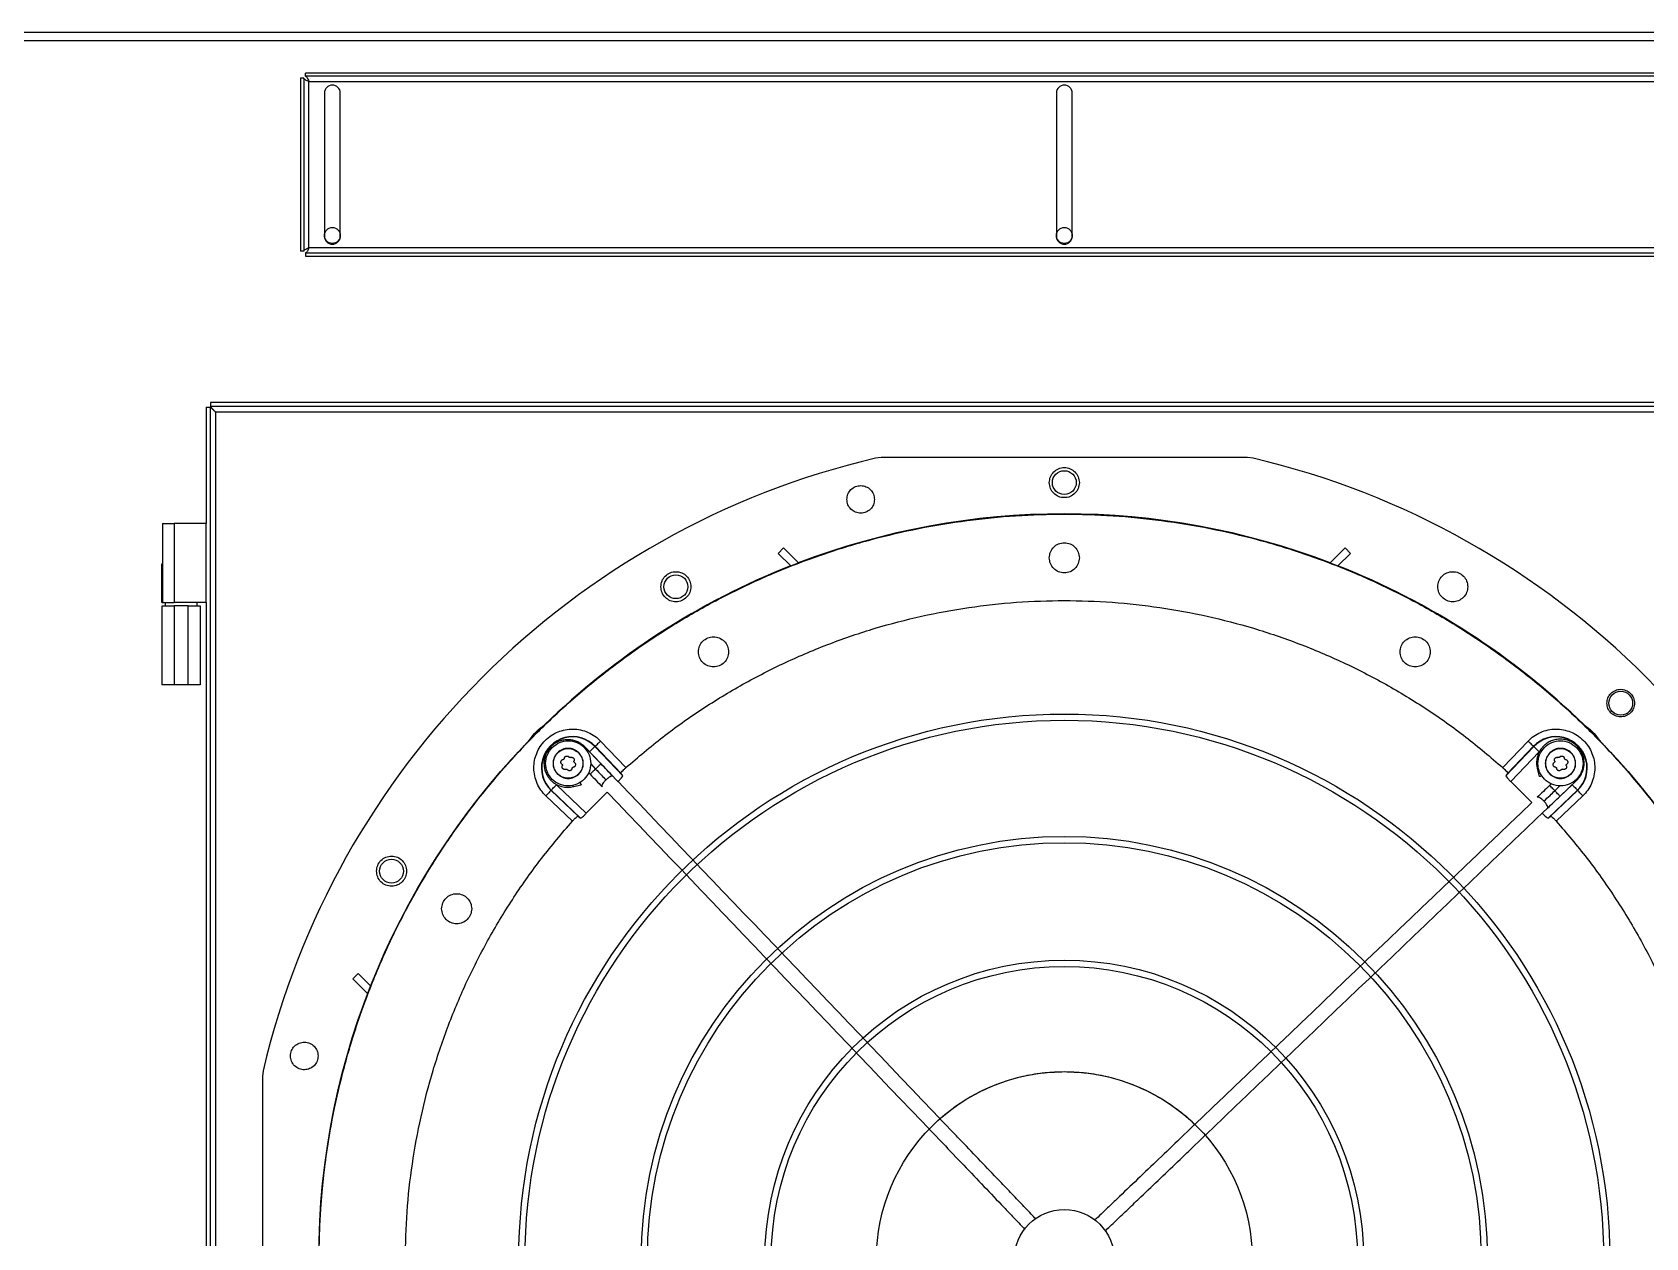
# Model space of a CAD drawing. Header units: inches. Extents: x 908 to 1218, y 494 to 690.
# Drawn here: x 1003.88 to 1029.23, y 562.95 to 581.88 of the extents above; entities that cross this region are included whole.
import ezdxf

# ---------------------------------------------------------------- set-up
doc = ezdxf.new("R2010")
doc.units = ezdxf.units.IN
doc.header["$MEASUREMENT"] = 0

msp = doc.modelspace()

# ---------------------------------------------------------------- linework, layer by layer
at = {"linetype": 'Continuous', "lineweight": 25}
for p, q in [((960.5984, 581.8793), (1079.5984, 581.8793)), ((1079.5984, 581.7463), (960.5984, 581.7463)), ((1008.0984, 581.1601), (1008.0984, 578.4408)), ((1008.1484, 581.1601), (1008.0984, 581.1601)), ((1008.1484, 581.1601), (1008.1484, 578.4408)), ((1008.1763, 581.188), (1008.1763, 581.238)), ((1032.0206, 581.238), (1008.1763, 581.238)), ((1032.0206, 581.188), (1008.1763, 581.188)), ((1008.2314, 581.105), (1031.9654, 581.105)), ((1008.2314, 578.496), (1008.2314, 581.105)), ((1008.4734, 580.9255), (1008.4734, 578.6755)), ((1008.7234, 578.6755), (1008.7234, 580.9255)), ((1019.9734, 580.9255), (1019.9734, 578.6755)), ((1020.2234, 578.6755), (1020.2234, 580.9255)), ((1031.9654, 578.496), (1008.2314, 578.496)), ((1008.1484, 578.4408), (1008.0984, 578.4408)), ((1008.1763, 578.413), (1008.1763, 578.363)), ((1008.1763, 578.413), (1032.0206, 578.413)), ((1008.1763, 578.363), (1032.0206, 578.363)), ((1006.6152, 575.9931), (1006.6152, 574.1622)), ((1006.6152, 575.9931), (1006.6782, 575.9931)), ((1006.6782, 575.9931), (1006.6782, 548.5912)), ((1006.6853, 576.0632), (1006.6853, 576.0002)), ((1033.6911, 576.0632), (1006.6853, 576.0632)), ((1033.6911, 576.0002), (1006.6853, 576.0002)), ((1006.7612, 575.9172), (1006.7612, 548.6672)), ((1006.7612, 575.9172), (1033.6152, 575.9172)), ((1017.2209, 575.1995), (1017.1305, 575.189)), ((1022.976, 575.1995), (1017.2209, 575.1995)), ((1023.0664, 575.189), (1022.976, 575.1995)), ((1005.9277, 574.1622), (1005.9277, 573.5276)), ((1005.9277, 574.1622), (1006.1152, 574.1622)), ((1006.1152, 574.1622), (1006.1152, 572.9222)), ((1006.6152, 574.1622), (1006.1152, 574.1622)), ((1006.6152, 572.9222), (1006.6152, 574.1622)), ((1015.6852, 573.7792), (1015.6033, 573.694)), ((1015.6033, 573.694), (1015.8007, 573.4966)), ((1015.921, 573.5433), (1015.6852, 573.7792)), ((1024.2759, 573.5433), (1024.5117, 573.7792)), ((1024.5936, 573.694), (1024.3962, 573.4966)), ((1024.5117, 573.7792), (1024.5936, 573.694)), ((1005.9177, 572.9222), (1005.9177, 573.5276)), ((1005.9177, 573.5276), (1005.9277, 573.5276)), ((1005.9277, 573.5276), (1005.9277, 572.9222)), ((1005.9177, 572.9222), (1005.9277, 572.9222)), ((1005.9277, 572.9222), (1006.1152, 572.9222)), ((1005.9742, 572.9222), (1005.9742, 572.8722)), ((1006.6152, 572.9222), (1006.1152, 572.9222)), ((1006.4742, 572.8722), (1006.4742, 572.9222)), ((1006.6152, 572.9222), (1006.6152, 553.1622)), ((1005.9272, 571.6322), (1005.9272, 572.8722)), ((1005.9272, 572.8722), (1006.1147, 572.8722)), ((1006.1147, 572.8722), (1006.1147, 571.6322)), ((1006.3337, 572.8722), (1006.1147, 572.8722)), ((1006.3337, 571.6322), (1006.3337, 572.8722)), ((1006.3337, 572.8722), (1006.5212, 572.8722)), ((1006.5212, 572.8722), (1006.5212, 571.6322)), ((1006.1147, 571.6322), (1005.9272, 571.6322)), ((1006.3337, 571.6322), (1006.1147, 571.6322)), ((1006.5212, 571.6322), (1006.3337, 571.6322)), ((1012.8194, 570.3891), (1012.5663, 570.6539)), ((1012.7234, 570.6611), (1012.7274, 570.665)), ((1013.1616, 570.2027), (1012.7234, 570.6611)), ((1012.7274, 570.665), (1013.1347, 570.2389)), ((1012.8128, 570.7466), (1013.2112, 570.3298)), ((1026.9857, 570.3298), (1027.3841, 570.7466)), ((1027.0353, 570.2027), (1027.4735, 570.6611)), ((1027.0622, 570.2389), (1027.4695, 570.665)), ((1027.4695, 570.665), (1027.4735, 570.6611)), ((1013.0861, 570.1108), (1012.638, 570.5795)), ((1012.6578, 570.3872), (1012.734, 570.3075)), ((1027.5588, 570.5795), (1027.1108, 570.1108)), ((1012.6247, 570.2509), (1012.6486, 570.2259)), ((1013.1616, 570.2027), (1013.1347, 570.2389)), ((1027.0622, 570.2389), (1027.0353, 570.2027)), ((1027.1108, 570.1108), (1027.4408, 569.7809)), ((1027.5278, 570.3142), (1027.5576, 570.192)), ((1027.8865, 569.8801), (1028.1513, 570.1332)), ((1012.3697, 569.4883), (1011.9529, 569.8867)), ((1012.0345, 569.972), (1012.0384, 569.9761)), ((1012.4606, 569.5648), (1012.0345, 569.972)), ((1012.4967, 569.5379), (1012.0384, 569.9761)), ((1012.12, 570.0614), (1012.5886, 569.6134)), ((1012.3853, 570.0304), (1012.5074, 570.0602)), ((1012.5886, 569.6134), (1012.9186, 569.9434)), ((1027.6082, 569.6134), (1028.0769, 570.0614)), ((1027.7001, 569.5379), (1028.1585, 569.9761)), ((1027.7484, 570.0748), (1027.7233, 570.0509)), ((1028.1624, 569.972), (1027.7363, 569.5648)), ((1027.8049, 569.9655), (1027.8846, 570.0417)), ((1028.244, 569.8867), (1027.8272, 569.4883)), ((1028.1585, 569.9761), (1028.1624, 569.972)), ((1012.4606, 569.5648), (1012.4967, 569.5379)), ((1027.7001, 569.5379), (1027.7363, 569.5648)), ((1008.9203, 567.0143), (1009.0055, 567.0962)), ((1009.0055, 567.0962), (1009.2028, 566.8988)), ((1009.1562, 566.7785), (1008.9203, 567.0143)), ((1007.5105, 565.569), (1007.5, 565.4786)), ((1007.5, 565.4786), (1007.4999, 562.601))]:
    msp.add_line(p, q, dxfattribs=at)
at = {"linetype": 'Continuous', "lineweight": 25, "flags": 128}
for points in [[(1012.638, 570.5795), (1012.6545, 570.5953), (1012.6704, 570.6104), (1012.685, 570.6244), (1012.6979, 570.6367), (1012.7085, 570.6469), (1012.7165, 570.6545), (1012.7215, 570.6593), (1012.7234, 570.6611)], [(1012.8128, 570.7466), (1012.7963, 570.7308), (1012.7805, 570.7157), (1012.7658, 570.7017), (1012.753, 570.6894), (1012.7423, 570.6792), (1012.7344, 570.6716), (1012.7293, 570.6668), (1012.7274, 570.665)], [(1027.4695, 570.665), (1027.4676, 570.6668), (1027.4625, 570.6716), (1027.4546, 570.6792), (1027.4439, 570.6894), (1027.4311, 570.7017), (1027.4164, 570.7157), (1027.4006, 570.7308), (1027.3841, 570.7466)], [(1027.4735, 570.6611), (1027.4754, 570.6593), (1027.4804, 570.6545), (1027.4884, 570.6469), (1027.499, 570.6367), (1027.5119, 570.6244), (1027.5265, 570.6104), (1027.5424, 570.5953), (1027.5588, 570.5795)], [(1012.0345, 569.972), (1012.0327, 569.9702), (1012.0279, 569.9651), (1012.0203, 569.9571), (1012.0101, 569.9465), (1011.9978, 569.9336), (1011.9838, 569.919), (1011.9687, 569.9032), (1011.9529, 569.8867)], [(1012.0384, 569.9761), (1012.0402, 569.978), (1012.045, 569.983), (1012.0526, 569.991), (1012.0628, 570.0016), (1012.0751, 570.0145), (1012.0891, 570.0291), (1012.1042, 570.045), (1012.12, 570.0614)], [(1028.0769, 570.0614), (1028.0927, 570.045), (1028.1078, 570.0291), (1028.1218, 570.0145), (1028.1341, 570.0016), (1028.1443, 569.991), (1028.1519, 569.983), (1028.1567, 569.978), (1028.1585, 569.9761)], [(1028.244, 569.8867), (1028.2282, 569.9032), (1028.2131, 569.919), (1028.1991, 569.9336), (1028.1868, 569.9465), (1028.1766, 569.9571), (1028.169, 569.9651), (1028.1642, 569.9702), (1028.1624, 569.972)]]:
    msp.add_lwpolyline(points, dxfattribs=at)
at = {"linetype": 'Continuous', "lineweight": 25}
for centre, radius in [((1008.5984, 578.6882), 0.125), ((1020.0984, 578.6882), 0.125), ((1020.0984, 574.8058), 0.1875), ((1020.0984, 562.601), 11.7126), ((1013.9961, 573.1706), 0.1875), ((1028.8398, 571.3424), 0.1875), ((1020.0984, 562.601), 8.5704), ((1020.0984, 562.601), 8.472), ((1020.0984, 562.601), 6.6478), ((1020.0984, 562.601), 6.5493), ((1009.5288, 568.7034), 0.1875), ((1020.0984, 562.601), 4.7037), ((1020.0984, 562.601), 4.6053), ((1020.0984, 562.601), 0.7874)]:
    msp.add_circle(centre, radius, dxfattribs=at)
msp.add_circle((1020.0984, 562.601), 2.9528)
for centre, radius, start, end in [((1008.5984, 580.9255), 0.125, 0, 180), ((1020.0984, 580.9255), 0.125, 0, 180), ((1008.5984, 578.6755), 0.125, 180, 0), ((1020.0984, 578.6755), 0.125, 180, 0), ((1020.0984, 562.601), 12.9331, 103.26667, 166.73333), ((1020.0984, 562.601), 12.9331, 13.26667, 76.73333), ((1020.0984, 562.601), 11.7147, 69.09994, 110.90006), ((1020.0984, 562.601), 11.7147, 111.53134, 134.20264), ((1020.0984, 562.601), 11.7147, 45.79736, 68.46866), ((1020.0984, 562.601), 11.7147, 135.79736, 158.46866), ((1012.3732, 570.3263), 0.4901, 43.70945, 226.29055), ((1012.3732, 570.3263), 0.4845, 43.70945, 226.29055), ((1027.8237, 570.3263), 0.4901, 313.70945, 136.29055), ((1027.8237, 570.3263), 0.4845, 313.70945, 136.29055), ((1020.0984, 562.601), 11.7147, 21.53134, 44.20264), ((1020.0984, 562.601), 11.7147, 159.09994, 200.90006)]:
    msp.add_arc(centre, radius, start, end, dxfattribs=at)
for points, knots in [([(1008.2314, 581.105), (1008.2213, 581.1093), (1008.201, 581.1178), (1008.1746, 581.1307), (1008.1559, 581.1436), (1008.149, 581.1534), (1008.1485, 581.1589), (1008.1484, 581.1601)], [0, 0, 0, 0, 0.23320412, 0.4664972, 0.69976316, 0.93304216, 1, 1, 1, 1]), ([(1008.1763, 581.188), (1008.1806, 581.1869), (1008.1892, 581.1847), (1008.202, 581.1679), (1008.2149, 581.1436), (1008.2247, 581.1208), (1008.2302, 581.1079), (1008.2314, 581.105)], [0, 0, 0, 0, 0.2332227, 0.4664888, 0.6997676, 0.9330417, 1, 1, 1, 1]), ([(1008.1484, 578.4408), (1008.1495, 578.4451), (1008.1517, 578.4537), (1008.1685, 578.4665), (1008.1929, 578.4794), (1008.2156, 578.4892), (1008.2285, 578.4947), (1008.2314, 578.496)], [0, 0, 0, 0, 0.2332183, 0.4664938, 0.6997772, 0.933042, 1, 1, 1, 1]), ([(1008.2314, 578.496), (1008.2272, 578.4858), (1008.2186, 578.4656), (1008.2057, 578.4392), (1008.1928, 578.4204), (1008.183, 578.4135), (1008.1775, 578.4131), (1008.1763, 578.413)], [0, 0, 0, 0, 0.2332232, 0.4664909, 0.6997687, 0.9330419, 1, 1, 1, 1]), ([(1006.6782, 575.9931), (1006.6789, 575.9925), (1006.6803, 575.9912), (1006.6908, 575.9838), (1006.7079, 575.9693), (1006.7315, 575.9459), (1006.7511, 575.927), (1006.7612, 575.9172)], [0, 0, 0, 0, 0.1567995, 0.3135461, 0.473121, 0.7271244, 1, 1, 1, 1]), ([(1006.7612, 575.9172), (1006.7496, 575.9293), (1006.7306, 575.9493), (1006.7091, 575.9703), (1006.6986, 575.9833), (1006.6926, 575.9919), (1006.6879, 575.9987), (1006.6862, 575.9997), (1006.6853, 576.0002)], [0, 0, 0, 0, 0.3258909, 0.5325934, 0.6334628, 0.7438532, 0.8655836, 1, 1, 1, 1]), ([(1019.8622, 574.8058), (1019.8657, 574.8366), (1019.8728, 574.8983), (1019.9273, 574.977), (1020.0055, 575.0296), (1020.0984, 575.0481), (1020.1914, 575.0296), (1020.2696, 574.977), (1020.3241, 574.8983), (1020.3311, 574.8366), (1020.3347, 574.8058)], [0, 0, 0, 0, 0.1245349, 0.2497054, 0.3748574, 0.4999969, 0.6251426, 0.7502946, 0.8754651, 1, 1, 1, 1]), ([(1016.6823, 574.542), (1016.6856, 574.5704), (1016.6921, 574.6272), (1016.7424, 574.6994), (1016.8142, 574.7475), (1016.8995, 574.7642), (1016.9848, 574.747), (1017.0563, 574.6984), (1017.1058, 574.6263), (1017.1122, 574.57), (1017.1154, 574.542)], [0, 0, 0, 0, 0.1252412, 0.2504823, 0.3757092, 0.5009322, 0.6261603, 0.7514072, 0.8764868, 1, 1, 1, 1]), ([(1020.3347, 574.8058), (1020.331, 574.7745), (1020.3238, 574.7124), (1020.2688, 574.6338), (1020.1908, 574.5817), (1020.0984, 574.5634), (1020.0061, 574.5817), (1019.9281, 574.6338), (1019.8731, 574.7124), (1019.8658, 574.7745), (1019.8622, 574.8058)], [0, 0, 0, 0, 0.1262511, 0.2513295, 0.3756274, 0.5000031, 0.6243726, 0.7486705, 0.8737489, 1, 1, 1, 1]), ([(1017.1154, 574.542), (1017.1121, 574.5135), (1017.1056, 574.4569), (1017.0556, 574.385), (1016.9843, 574.3369), (1016.8997, 574.3199), (1016.8148, 574.3363), (1016.743, 574.3841), (1016.6923, 574.4562), (1016.6857, 574.5134), (1016.6823, 574.542)], [0, 0, 0, 0, 0.1255135, 0.2499867, 0.3743935, 0.4988922, 0.6232597, 0.7479394, 0.8738314, 1, 1, 1, 1]), ([(1008.3889, 562.601), (1008.3937, 562.8565), (1008.4034, 563.3674), (1008.4814, 564.1305), (1008.6055, 564.8871), (1008.7799, 565.6338), (1009.0024, 566.3676), (1009.2725, 567.0853), (1009.589, 567.7837), (1009.9505, 568.46), (1010.3554, 569.1111), (1010.802, 569.7344), (1011.2885, 570.3272), (1011.8126, 570.8868), (1012.3723, 571.411), (1012.965, 571.8975), (1013.5883, 572.3441), (1014.2395, 572.749), (1014.9158, 573.1105), (1015.6142, 573.4269), (1016.3319, 573.6971), (1017.0656, 573.9196), (1017.8124, 574.0938), (1018.569, 574.2187), (1019.3321, 574.2938), (1020.0984, 574.3189), (1020.8648, 574.2938), (1021.6279, 574.2187), (1022.3845, 574.0938), (1023.1313, 573.9196), (1023.865, 573.6971), (1024.5827, 573.4269), (1025.2811, 573.1105), (1025.9574, 572.749), (1026.6086, 572.3441), (1027.2318, 571.8975), (1027.8246, 571.411), (1028.3842, 570.8868), (1028.9084, 570.3272), (1029.3949, 569.7344), (1029.8415, 569.1111), (1030.2464, 568.46), (1030.6079, 567.7837), (1030.9244, 567.0853), (1031.1945, 566.3676), (1031.417, 565.6338), (1031.5913, 564.8871), (1031.7155, 564.1305), (1031.7935, 563.3674), (1031.8031, 562.8565), (1031.808, 562.601)], [0, 0, 0, 0, 0.0208333, 0.0416667, 0.0625, 0.0833333, 0.1041667, 0.125, 0.1458333, 0.1666667, 0.1875, 0.2083334, 0.2291667, 0.25, 0.2708334, 0.2916666, 0.3125, 0.3333333, 0.3541667, 0.375, 0.3958333, 0.4166666, 0.4375001, 0.4583333, 0.4791667, 0.5, 0.5208333, 0.5416667, 0.5625, 0.5833334, 0.6041667, 0.625, 0.6458334, 0.6666667, 0.6875, 0.7083334, 0.7291667, 0.75, 0.7708333, 0.7916667, 0.8125, 0.8333333, 0.8541667, 0.875, 0.8958333, 0.9166667, 0.9375, 0.9583333, 0.9791667, 1, 1, 1, 1]), ([(1019.8622, 573.6247), (1019.8658, 573.6556), (1019.8729, 573.7174), (1019.9275, 573.796), (1020.0056, 573.8486), (1020.0984, 573.867), (1020.1913, 573.8486), (1020.2694, 573.796), (1020.324, 573.7174), (1020.3311, 573.6556), (1020.3347, 573.6247)], [0, 0, 0, 0, 0.1249991, 0.2500007, 0.3749975, 0.4999969, 0.6250025, 0.7499993, 0.8750009, 1, 1, 1, 1]), ([(1013.7599, 573.1706), (1013.7634, 573.2017), (1013.7706, 573.2637), (1013.8256, 573.3426), (1013.9042, 573.395), (1013.9976, 573.413), (1014.0907, 573.3939), (1014.1684, 573.3406), (1014.222, 573.2621), (1014.2289, 573.201), (1014.2323, 573.1706)], [0, 0, 0, 0, 0.12549, 0.2509626, 0.3764296, 0.5019059, 0.6273907, 0.7528825, 0.8772355, 1, 1, 1, 1]), ([(1020.3347, 573.6247), (1020.3311, 573.5937), (1020.324, 573.5319), (1020.2694, 573.4533), (1020.1913, 573.4007), (1020.0984, 573.3823), (1020.0056, 573.4007), (1019.9275, 573.4533), (1019.8729, 573.5319), (1019.8658, 573.5937), (1019.8622, 573.6247)], [0, 0, 0, 0, 0.1249991, 0.2500007, 0.3749975, 0.5000031, 0.6250025, 0.7499993, 0.8750009, 1, 1, 1, 1]), ([(1025.9646, 573.1706), (1025.968, 573.201), (1025.9749, 573.2621), (1026.0285, 573.3407), (1026.1063, 573.3939), (1026.1994, 573.413), (1026.2927, 573.395), (1026.3713, 573.3426), (1026.4263, 573.2637), (1026.4334, 573.2017), (1026.437, 573.1706)], [0, 0, 0, 0, 0.1228082, 0.2472162, 0.3726972, 0.4981629, 0.6236178, 0.749069, 0.8745261, 1, 1, 1, 1]), ([(1014.2323, 573.1706), (1014.2288, 573.1398), (1014.2217, 573.0783), (1014.1676, 572.9999), (1014.0901, 572.9473), (1013.9978, 572.9283), (1013.905, 572.946), (1013.8263, 572.998), (1013.7707, 573.077), (1013.7635, 573.1394), (1013.7599, 573.1706)], [0, 0, 0, 0, 0.1245781, 0.2488759, 0.3733742, 0.4977534, 0.6221004, 0.7475169, 0.8737596, 1, 1, 1, 1]), ([(1026.437, 573.1706), (1026.4334, 573.1394), (1026.4262, 573.077), (1026.3706, 572.998), (1026.2919, 572.946), (1026.1991, 572.9283), (1026.1068, 572.9472), (1026.0293, 572.9999), (1025.9752, 573.0783), (1025.9681, 573.1398), (1025.9646, 573.1706)], [0, 0, 0, 0, 0.1262372, 0.2524755, 0.3778371, 0.5021795, 0.6265873, 0.7511305, 0.8754503, 1, 1, 1, 1]), ([(1013.2112, 570.3298), (1013.4022, 570.493), (1013.7843, 570.8193), (1014.4006, 571.2543), (1015.0445, 571.6464), (1015.7158, 571.9898), (1016.4102, 572.2837), (1017.1241, 572.5263), (1017.8538, 572.7163), (1018.5954, 572.8528), (1019.3449, 572.9349), (1020.0984, 572.9624), (1020.852, 572.9349), (1021.6015, 572.8528), (1022.3431, 572.7163), (1023.0728, 572.5263), (1023.7867, 572.2837), (1024.4811, 571.9898), (1025.1524, 571.6464), (1025.7963, 571.2543), (1026.4126, 570.8193), (1026.7947, 570.493), (1026.9857, 570.3298)], [0, 0, 0, 0, 0.04999991, 0.09999992, 0.14999988, 0.19999993, 0.25, 0.30000004, 0.35000001, 0.40000012, 0.45000007, 0.49999985, 0.54999995, 0.5999999, 0.65000001, 0.69999997, 0.75000002, 0.80000009, 0.85, 0.89999996, 0.94999997, 1, 1, 1, 1]), ([(1014.3504, 572.1478), (1014.354, 572.1787), (1014.3611, 572.2405), (1014.4157, 572.3192), (1014.4938, 572.3717), (1014.5866, 572.3901), (1014.6795, 572.3717), (1014.7576, 572.3192), (1014.8122, 572.2405), (1014.8193, 572.1787), (1014.8229, 572.1478)], [0, 0, 0, 0, 0.1249991, 0.2499977, 0.3749989, 0.4999982, 0.6249976, 0.7499987, 0.8750009, 1, 1, 1, 1]), ([(1025.374, 572.1478), (1025.3776, 572.1787), (1025.3847, 572.2405), (1025.4393, 572.3192), (1025.5174, 572.3717), (1025.6103, 572.3901), (1025.7031, 572.3717), (1025.7812, 572.3192), (1025.8358, 572.2405), (1025.8429, 572.1787), (1025.8465, 572.1478)], [0, 0, 0, 0, 0.1249991, 0.2499995, 0.3750006, 0.5, 0.6249994, 0.7500005, 0.8750009, 1, 1, 1, 1]), ([(1014.8229, 572.1478), (1014.8193, 572.1169), (1014.8122, 572.055), (1014.7576, 571.9764), (1014.6795, 571.9238), (1014.5866, 571.9054), (1014.4938, 571.9238), (1014.4157, 571.9764), (1014.3611, 572.055), (1014.354, 572.1169), (1014.3504, 572.1478)], [0, 0, 0, 0, 0.1249998, 0.2500013, 0.3750024, 0.5000018, 0.6250011, 0.7500022, 0.8750002, 1, 1, 1, 1]), ([(1025.8465, 572.1478), (1025.8429, 572.1169), (1025.8358, 572.055), (1025.7812, 571.9764), (1025.7031, 571.9238), (1025.6103, 571.9054), (1025.5174, 571.9238), (1025.4393, 571.9764), (1025.3847, 572.055), (1025.3776, 572.1169), (1025.374, 572.1478)], [0, 0, 0, 0, 0.1249998, 0.2499996, 0.3750006, 0.5, 0.6249994, 0.7500004, 0.8750002, 1, 1, 1, 1]), ([(1028.6233, 571.3424), (1028.6265, 571.3703), (1028.6328, 571.4263), (1028.6819, 571.4982), (1028.7529, 571.547), (1028.8382, 571.5647), (1028.9239, 571.5482), (1028.996, 571.5001), (1029.0465, 571.4278), (1029.0531, 571.3709), (1029.0564, 571.3424)], [0, 0, 0, 0, 0.1231631, 0.246863, 0.3721336, 0.4977232, 0.6232986, 0.7488632, 0.8744251, 1, 1, 1, 1]), ([(1029.0564, 571.3424), (1029.0531, 571.3139), (1029.0465, 571.2567), (1028.9956, 571.1843), (1028.9234, 571.1365), (1028.8382, 571.1203), (1028.7536, 571.1377), (1028.6826, 571.186), (1028.633, 571.2579), (1028.6265, 571.3143), (1028.6233, 571.3424)], [0, 0, 0, 0, 0.1259762, 0.2519645, 0.3777906, 0.502428, 0.6266806, 0.7512172, 0.8757515, 1, 1, 1, 1]), ([(1011.7004, 570.7685), (1011.733, 570.8128), (1011.798, 570.9014), (1011.8867, 570.9665), (1011.931, 570.9991)], [0, 0, 0, 0, 0.5000028, 1, 1, 1, 1]), ([(1011.9529, 569.8867), (1011.926, 569.9155), (1011.8712, 569.9742), (1011.8122, 570.0815), (1011.7741, 570.199), (1011.761, 570.3213), (1011.772, 570.4413), (1011.8059, 570.5563), (1011.8622, 570.6637), (1011.9401, 570.7593), (1012.0358, 570.8373), (1012.1432, 570.8936), (1012.2582, 570.9275), (1012.3782, 570.9385), (1012.5005, 570.9254), (1012.618, 570.8873), (1012.7253, 570.8283), (1012.784, 570.7735), (1012.8128, 570.7466)], [0, 0, 0, 0, 0.0609947, 0.1240598, 0.1879932, 0.2514896, 0.3132964, 0.3737125, 0.4362122, 0.4999988, 0.5637862, 0.626287, 0.6867033, 0.7485096, 0.8120063, 0.8759386, 0.9390043, 1, 1, 1, 1]), ([(1027.3841, 570.7466), (1027.4129, 570.7735), (1027.4716, 570.8283), (1027.5789, 570.8873), (1027.6964, 570.9254), (1027.8187, 570.9385), (1027.9387, 570.9275), (1028.0537, 570.8936), (1028.1611, 570.8373), (1028.2568, 570.7593), (1028.3347, 570.6637), (1028.391, 570.5563), (1028.4249, 570.4413), (1028.4359, 570.3213), (1028.4228, 570.199), (1028.3847, 570.0815), (1028.3257, 569.9742), (1028.2709, 569.9155), (1028.244, 569.8867)], [0, 0, 0, 0, 0.0609957, 0.1240612, 0.1879934, 0.2514901, 0.3132975, 0.3737126, 0.4362133, 0.4999997, 0.5637869, 0.6262871, 0.6867027, 0.7485096, 0.812006, 0.875939, 0.9390046, 1, 1, 1, 1]), ([(1028.2659, 570.9991), (1028.3102, 570.9665), (1028.3988, 570.9014), (1028.4639, 570.8128), (1028.4965, 570.7685)], [0, 0, 0, 0, 0.4999994, 1, 1, 1, 1]), ([(1012.5678, 570.6523), (1012.5472, 570.6713), (1012.5084, 570.7071), (1012.4415, 570.7413), (1012.3789, 570.7607), (1012.3103, 570.77), (1012.2372, 570.7661), (1012.1599, 570.7446), (1012.0904, 570.7087), (1012.029, 570.6585), (1011.9794, 570.5961), (1011.9439, 570.5246), (1011.9244, 570.4472), (1011.9215, 570.3681), (1011.9349, 570.2922), (1011.9576, 570.2344), (1011.9814, 570.1928), (1012.0039, 570.161), (1012.0345, 570.1263), (1012.0772, 570.0896), (1012.1342, 570.0549), (1012.2063, 570.0283), (1012.2933, 570.0152), (1012.354, 570.0253), (1012.386, 570.0306)], [0, 0, 0, 0, 0.0533831, 0.1009344, 0.1426439, 0.1785059, 0.2332135, 0.2817711, 0.3315184, 0.3821159, 0.4327466, 0.4833787, 0.5340106, 0.5846419, 0.6342275, 0.6807576, 0.7028805, 0.7260425, 0.7554166, 0.7913145, 0.8337298, 0.8826566, 0.938083, 1, 1, 1, 1]), ([(1012.5541, 570.1454), (1012.5176, 570.1163), (1012.4444, 570.0583), (1012.3031, 570.0328), (1012.1646, 570.0599), (1012.0465, 570.1388), (1011.9676, 570.2569), (1011.9405, 570.3954), (1011.9659, 570.5368), (1012.024, 570.6099), (1012.053, 570.6465)], [0, 0, 0, 0, 0.1250027, 0.2499997, 0.375001, 0.5000001, 0.6250003, 0.7500001, 0.8749998, 1, 1, 1, 1]), ([(1012.053, 570.6465), (1012.0896, 570.6755), (1012.1627, 570.7335), (1012.304, 570.759), (1012.4426, 570.7319), (1012.5606, 570.653), (1012.6396, 570.5349), (1012.6667, 570.3964), (1012.6412, 570.255), (1012.5831, 570.1819), (1012.5541, 570.1454)], [0, 0, 0, 0, 0.1249999, 0.2500017, 0.3749993, 0.5000028, 0.6250011, 0.7500014, 0.8750017, 1, 1, 1, 1]), ([(1012.4706, 570.5629), (1012.4462, 570.5823), (1012.3975, 570.621), (1012.3033, 570.638), (1012.2109, 570.6199), (1012.1322, 570.5673), (1012.0796, 570.4886), (1012.0615, 570.3962), (1012.0785, 570.302), (1012.1172, 570.2532), (1012.1365, 570.2289)], [0, 0, 0, 0, 0.1250006, 0.2499996, 0.3749985, 0.4999991, 0.6250002, 0.7499996, 0.8749982, 1, 1, 1, 1]), ([(1012.139, 570.2313), (1012.1199, 570.2553), (1012.0818, 570.3034), (1012.065, 570.3962), (1012.0828, 570.4872), (1012.1347, 570.5648), (1012.2122, 570.6166), (1012.3033, 570.6344), (1012.3961, 570.6177), (1012.4441, 570.5796), (1012.4682, 570.5605)], [0, 0, 0, 0, 0.1250013, 0.2500004, 0.3749996, 0.5000009, 0.6250024, 0.7500004, 0.8749985, 1, 1, 1, 1]), ([(1012.5678, 570.6523), (1012.5673, 570.6518), (1012.5666, 570.6512), (1012.5586, 570.6435), (1012.5571, 570.6421)], [0, 0, 0, 0, 0.81299953, 1, 1, 1, 1]), ([(1028.1498, 570.1317), (1028.1688, 570.1524), (1028.2048, 570.1915), (1028.2391, 570.2589), (1028.2584, 570.3218), (1028.2675, 570.3909), (1028.2632, 570.4644), (1028.2411, 570.5421), (1028.2045, 570.6117), (1028.1533, 570.673), (1028.09, 570.7223), (1028.0177, 570.7571), (1027.9397, 570.7758), (1027.86, 570.7776), (1027.7838, 570.763), (1027.7261, 570.7391), (1027.6847, 570.7145), (1027.653, 570.6913), (1027.6188, 570.6599), (1027.5827, 570.6162), (1027.5489, 570.5582), (1027.5238, 570.485), (1027.5125, 570.3973), (1027.5242, 570.3365), (1027.5303, 570.3044)], [0, 0, 0, 0, 0.0533824, 0.1009318, 0.1426412, 0.1785045, 0.2332103, 0.2817662, 0.3315126, 0.3821073, 0.4327365, 0.4833669, 0.5339956, 0.5846264, 0.6342116, 0.6807432, 0.7028677, 0.7260274, 0.7553999, 0.7912976, 0.8337155, 0.8826453, 0.9380769, 1, 1, 1, 1]), ([(1027.6428, 570.1454), (1027.6137, 570.1819), (1027.5557, 570.255), (1027.5302, 570.3964), (1027.5573, 570.5349), (1027.6363, 570.653), (1027.7543, 570.7319), (1027.8929, 570.759), (1028.0342, 570.7335), (1028.1073, 570.6755), (1028.1439, 570.6465)], [0, 0, 0, 0, 0.1250003, 0.2500002, 0.3750002, 0.5000005, 0.625, 0.7499994, 0.8749987, 1, 1, 1, 1]), ([(1028.1439, 570.6465), (1028.1729, 570.6099), (1028.2309, 570.5368), (1028.2564, 570.3954), (1028.2293, 570.2569), (1028.1504, 570.1388), (1028.0323, 570.0599), (1027.8938, 570.0328), (1027.7524, 570.0583), (1027.6793, 570.1163), (1027.6428, 570.1454)], [0, 0, 0, 0, 0.1249995, 0.2499998, 0.3750001, 0.4999996, 0.625001, 0.7500007, 0.8750004, 1, 1, 1, 1]), ([(1028.0604, 570.2289), (1028.0797, 570.2532), (1028.1184, 570.302), (1028.1354, 570.3962), (1028.1173, 570.4886), (1028.0647, 570.5673), (1027.986, 570.6199), (1027.8936, 570.638), (1027.7994, 570.621), (1027.7507, 570.5823), (1027.7263, 570.5629)], [0, 0, 0, 0, 0.12500061, 0.25000046, 0.37500109, 0.50000103, 0.6250023, 0.75000184, 0.87500138, 1, 1, 1, 1]), ([(1027.7287, 570.5605), (1027.7527, 570.5796), (1027.8008, 570.6177), (1027.8936, 570.6344), (1027.9846, 570.6166), (1028.0622, 570.5648), (1028.1141, 570.4872), (1028.1319, 570.3962), (1028.1151, 570.3034), (1028.077, 570.2553), (1028.0579, 570.2313)], [0, 0, 0, 0, 0.1250018, 0.25, 0.3750014, 0.5000005, 0.6250003, 0.7500003, 0.8750002, 1, 1, 1, 1]), ([(1012.1365, 570.2289), (1012.1609, 570.2095), (1012.2097, 570.1708), (1012.3039, 570.1539), (1012.3962, 570.1719), (1012.475, 570.2245), (1012.5276, 570.3032), (1012.5456, 570.3956), (1012.5287, 570.4898), (1012.49, 570.5386), (1012.4706, 570.5629)], [0, 0, 0, 0, 0.1250015, 0.2500013, 0.3750011, 0.5000027, 0.6250018, 0.7500013, 0.8750016, 1, 1, 1, 1]), ([(1012.4682, 570.5605), (1012.4872, 570.5365), (1012.5254, 570.4885), (1012.5421, 570.3956), (1012.5243, 570.3046), (1012.4725, 570.227), (1012.3949, 570.1752), (1012.3039, 570.1574), (1012.211, 570.1741), (1012.163, 570.2122), (1012.139, 570.2313)], [0, 0, 0, 0, 0.1249984, 0.2499994, 0.3750005, 0.4999989, 0.6250006, 0.7499994, 0.8749982, 1, 1, 1, 1]), ([(1012.2039, 570.3841), (1012.2007, 570.387), (1012.1949, 570.3924), (1012.1896, 570.4034), (1012.1875, 570.4149), (1012.1889, 570.4266), (1012.1936, 570.4375), (1012.2011, 570.4464), (1012.2112, 570.4533), (1012.219, 570.4551), (1012.2231, 570.456)], [0, 0, 0, 0, 0.13623757, 0.25456346, 0.37957184, 0.49997541, 0.62037304, 0.74539729, 0.86373723, 1, 1, 1, 1]), ([(1012.2039, 570.3841), (1012.2058, 570.3823), (1012.2095, 570.3788), (1012.2127, 570.3715), (1012.2136, 570.3637), (1012.2121, 570.3588), (1012.2113, 570.3563)], [0, 0, 0, 0, 0.2560094, 0.5000574, 0.745935, 1, 1, 1, 1]), ([(1012.2201, 570.3124), (1012.2176, 570.3153), (1012.2125, 570.3214), (1012.2086, 570.3325), (1012.2077, 570.3446), (1012.21, 570.3522), (1012.2113, 570.3563)], [0, 0, 0, 0, 0.2407678, 0.4908057, 0.7274845, 1, 1, 1, 1]), ([(1012.2435, 570.4763), (1012.2429, 570.4738), (1012.2417, 570.4688), (1012.237, 570.4625), (1012.2307, 570.4577), (1012.2257, 570.4566), (1012.2231, 570.456)], [0, 0, 0, 0, 0.2560281, 0.4999487, 0.7438871, 1, 1, 1, 1]), ([(1012.2435, 570.4763), (1012.2444, 570.4805), (1012.2462, 570.4883), (1012.253, 570.4983), (1012.262, 570.5059), (1012.2729, 570.5105), (1012.2846, 570.5119), (1012.2961, 570.5099), (1012.3071, 570.5046), (1012.3125, 570.4987), (1012.3154, 570.4956)], [0, 0, 0, 0, 0.1362469, 0.2546153, 0.3795906, 0.5000319, 0.6204035, 0.7454565, 0.863771, 1, 1, 1, 1]), ([(1012.3432, 570.4882), (1012.3407, 570.4874), (1012.3358, 570.4859), (1012.3279, 570.4868), (1012.3207, 570.4899), (1012.3172, 570.4937), (1012.3154, 570.4956)], [0, 0, 0, 0, 0.2559954, 0.4999227, 0.7439205, 1, 1, 1, 1]), ([(1012.3432, 570.4882), (1012.3473, 570.4894), (1012.3549, 570.4918), (1012.367, 570.4908), (1012.3781, 570.487), (1012.3841, 570.4819), (1012.3871, 570.4794)], [0, 0, 0, 0, 0.2724809, 0.5090867, 0.7591268, 1, 1, 1, 1]), ([(1012.4033, 570.4077), (1012.4063, 570.4049), (1012.4122, 570.3995), (1012.4175, 570.3885), (1012.4196, 570.377), (1012.4182, 570.3652), (1012.4136, 570.3545), (1012.4062, 570.3455), (1012.3962, 570.3386), (1012.3882, 570.3368), (1012.384, 570.3358)], [0, 0, 0, 0, 0.1334912, 0.2559833, 0.3784611, 0.4992475, 0.6215184, 0.7395061, 0.8618418, 1, 1, 1, 1]), ([(1012.3871, 570.4794), (1012.3896, 570.4765), (1012.3947, 570.4704), (1012.3986, 570.4592), (1012.3995, 570.4471), (1012.3971, 570.4394), (1012.3958, 570.4355)], [0, 0, 0, 0, 0.2407916, 0.4908722, 0.7367046, 1, 1, 1, 1]), ([(1012.4033, 570.4077), (1012.4013, 570.4095), (1012.3976, 570.413), (1012.3945, 570.4203), (1012.3936, 570.4281), (1012.3951, 570.433), (1012.3958, 570.4355)], [0, 0, 0, 0, 0.25608419, 0.50011989, 0.74400881, 1, 1, 1, 1]), ([(1012.8194, 570.3891), (1012.818, 570.3878), (1012.8153, 570.3852), (1012.7948, 570.3656), (1012.7666, 570.3387), (1012.7448, 570.3179), (1012.734, 570.3075)], [0, 0, 0, 0, 0.2570497, 0.5141005, 0.757041, 1, 1, 1, 1]), ([(1013.0069, 570.1929), (1012.9762, 570.225), (1012.9148, 570.2893), (1012.8512, 570.3558), (1012.8194, 570.3891)], [0, 0, 0, 0, 0.5000064, 1, 1, 1, 1]), ([(1027.7263, 570.5629), (1027.7069, 570.5386), (1027.6682, 570.4898), (1027.6513, 570.3956), (1027.6693, 570.3032), (1027.7219, 570.2245), (1027.8006, 570.1719), (1027.893, 570.1539), (1027.9872, 570.1708), (1028.036, 570.2095), (1028.0604, 570.2289)], [0, 0, 0, 0, 0.1250014, 0.2500011, 0.3750001, 0.5000022, 0.6250005, 0.7499998, 0.874999, 1, 1, 1, 1]), ([(1028.0579, 570.2313), (1028.0339, 570.2122), (1027.9859, 570.1741), (1027.893, 570.1574), (1027.802, 570.1752), (1027.7244, 570.227), (1027.6726, 570.3046), (1027.6548, 570.3956), (1027.6715, 570.4885), (1027.7097, 570.5365), (1027.7287, 570.5605)], [0, 0, 0, 0, 0.1249992, 0.2500012, 0.3750002, 0.500002, 0.6250005, 0.750001, 0.8750015, 1, 1, 1, 1]), ([(1027.8129, 570.3358), (1027.8087, 570.3368), (1027.8009, 570.3385), (1027.7909, 570.3454), (1027.7834, 570.3543), (1027.7787, 570.3652), (1027.7773, 570.377), (1027.7794, 570.3885), (1027.7846, 570.3994), (1027.7905, 570.4048), (1027.7936, 570.4077)], [0, 0, 0, 0, 0.1362365, 0.2545995, 0.379595, 0.5000201, 0.6204092, 0.7454425, 0.8637692, 1, 1, 1, 1]), ([(1027.8011, 570.4355), (1027.8018, 570.433), (1027.8033, 570.4282), (1027.8024, 570.4203), (1027.7993, 570.413), (1027.7955, 570.4095), (1027.7936, 570.4077)], [0, 0, 0, 0, 0.2539608, 0.4968323, 0.7441303, 1, 1, 1, 1]), ([(1027.8011, 570.4355), (1027.7998, 570.4396), (1027.7974, 570.4472), (1027.7984, 570.4593), (1027.8022, 570.4704), (1027.8073, 570.4765), (1027.8098, 570.4794)], [0, 0, 0, 0, 0.27248808, 0.5091998, 0.75921108, 1, 1, 1, 1]), ([(1027.8098, 570.4794), (1027.8128, 570.4819), (1027.8188, 570.487), (1027.8299, 570.4908), (1027.842, 570.4918), (1027.8496, 570.4894), (1027.8537, 570.4882)], [0, 0, 0, 0, 0.2407779, 0.4908172, 0.7274697, 1, 1, 1, 1]), ([(1027.8815, 570.4956), (1027.8797, 570.4937), (1027.8762, 570.4899), (1027.869, 570.4868), (1027.8611, 570.4859), (1027.8562, 570.4874), (1027.8537, 570.4882)], [0, 0, 0, 0, 0.2560671, 0.5001415, 0.7439934, 1, 1, 1, 1]), ([(1027.8815, 570.4956), (1027.8844, 570.4987), (1027.8898, 570.5046), (1027.9008, 570.5099), (1027.9123, 570.5119), (1027.924, 570.5105), (1027.9349, 570.5059), (1027.9438, 570.4983), (1027.9507, 570.4883), (1027.9525, 570.4805), (1027.9534, 570.4763)], [0, 0, 0, 0, 0.136208, 0.2545473, 0.3795528, 0.4999735, 0.6203654, 0.7453826, 0.8637258, 1, 1, 1, 1]), ([(1027.9737, 570.456), (1027.9712, 570.4566), (1027.9662, 570.4577), (1027.9599, 570.4625), (1027.9552, 570.4688), (1027.954, 570.4738), (1027.9534, 570.4763)], [0, 0, 0, 0, 0.2560537, 0.5000034, 0.743964, 1, 1, 1, 1]), ([(1027.9737, 570.456), (1027.9779, 570.4551), (1027.9857, 570.4533), (1027.9957, 570.4464), (1028.0033, 570.4375), (1028.008, 570.4266), (1028.0093, 570.4149), (1028.0073, 570.4033), (1028.002, 570.3923), (1027.9961, 570.3869), (1027.993, 570.3841)], [0, 0, 0, 0, 0.1362536, 0.2546116, 0.3796065, 0.5000111, 0.6215282, 0.7440013, 0.8664885, 1, 1, 1, 1]), ([(1027.9856, 570.3563), (1027.9868, 570.3524), (1027.9892, 570.3447), (1027.9883, 570.3325), (1027.9843, 570.3212), (1027.9793, 570.3153), (1027.9768, 570.3124)], [0, 0, 0, 0, 0.2632983, 0.5150922, 0.7636713, 1, 1, 1, 1]), ([(1027.9856, 570.3563), (1027.9848, 570.3588), (1027.9833, 570.3637), (1027.9842, 570.3715), (1027.9873, 570.3788), (1027.9911, 570.3823), (1027.993, 570.3841)], [0, 0, 0, 0, 0.2559765, 0.4998978, 0.7439275, 1, 1, 1, 1]), ([(1012.264, 570.3037), (1012.2599, 570.3024), (1012.2523, 570.3), (1012.2402, 570.301), (1012.229, 570.3048), (1012.223, 570.3099), (1012.2201, 570.3124)], [0, 0, 0, 0, 0.2724774, 0.5091791, 0.7592108, 1, 1, 1, 1]), ([(1012.264, 570.3037), (1012.2665, 570.3044), (1012.2714, 570.3059), (1012.2792, 570.305), (1012.2865, 570.3019), (1012.2899, 570.2981), (1012.2917, 570.2962)], [0, 0, 0, 0, 0.2558611, 0.4997984, 0.7438138, 1, 1, 1, 1]), ([(1012.3637, 570.3155), (1012.3627, 570.3113), (1012.361, 570.3035), (1012.3541, 570.2935), (1012.3452, 570.286), (1012.3343, 570.2813), (1012.3225, 570.2799), (1012.311, 570.2819), (1012.3, 570.2872), (1012.2946, 570.2931), (1012.2917, 570.2962)], [0, 0, 0, 0, 0.1362633, 0.2546071, 0.3796223, 0.5000185, 0.6204411, 0.7454475, 0.8637643, 1, 1, 1, 1]), ([(1012.3637, 570.3155), (1012.3643, 570.318), (1012.3654, 570.323), (1012.3701, 570.3294), (1012.3764, 570.3341), (1012.3814, 570.3352), (1012.384, 570.3358)], [0, 0, 0, 0, 0.256007, 0.5000525, 0.7440013, 1, 1, 1, 1]), ([(1012.5071, 570.0616), (1012.5072, 570.0612), (1012.5076, 570.0597), (1012.5049, 570.0706), (1012.5009, 570.0871), (1012.4972, 570.1023), (1012.4961, 570.1066)], [0, 0, 0, 0, 0.1242204, 0.4894388, 0.8549694, 1, 1, 1, 1]), ([(1012.734, 570.3075), (1012.7231, 570.2971), (1012.7014, 570.2763), (1012.6731, 570.2494), (1012.6527, 570.2298), (1012.6499, 570.2272), (1012.6486, 570.2259)], [0, 0, 0, 0, 0.242959, 0.4858995, 0.7429503, 1, 1, 1, 1]), ([(1012.6486, 570.2259), (1012.6804, 570.1926), (1012.744, 570.1261), (1012.8054, 570.0618), (1012.8361, 570.0297)], [0, 0, 0, 0, 0.4999993, 1, 1, 1, 1]), ([(1012.734, 570.3075), (1012.765, 570.2751), (1012.8203, 570.2172), (1012.8736, 570.1614), (1012.897, 570.1369)], [0, 0, 0, 0, 0.5599007, 1, 1, 1, 1]), ([(1012.897, 570.1369), (1012.8865, 570.1261), (1012.8655, 570.1046), (1012.8427, 570.0719), (1012.8303, 570.0439), (1012.8342, 570.0344), (1012.8361, 570.0297)], [0, 0, 0, 0, 0.2429525, 0.4859068, 0.7429533, 1, 1, 1, 1]), ([(1013.0069, 570.1929), (1013.0022, 570.195), (1012.9929, 570.1993), (1012.9644, 570.1882), (1012.9307, 570.1669), (1012.9083, 570.1469), (1012.897, 570.1369)], [0, 0, 0, 0, 0.2570584, 0.5141067, 0.7570491, 1, 1, 1, 1]), ([(1013.0861, 570.1108), (1013.0969, 570.1213), (1013.1189, 570.1424), (1013.145, 570.1714), (1013.1616, 570.194), (1013.1616, 570.1998), (1013.1616, 570.2027)], [0, 0, 0, 0, 0.2447901, 0.4967499, 0.747377, 1, 1, 1, 1]), ([(1019.6505, 563.2407), (1019.626, 563.2664), (1019.5708, 563.3242), (1019.4849, 563.414), (1019.3929, 563.5103), (1019.3, 563.6075), (1019.206, 563.7059), (1019.0452, 563.8741), (1018.8177, 564.1123), (1018.568, 564.3735), (1018.4158, 564.5328), (1018.3619, 564.5892), (1018.3619, 564.5892), (1018.3619, 564.5892), (1018.3619, 564.5892), (1016.6035, 566.4299), (1014.8451, 568.2706), (1013.0867, 570.1114)], [0, 0, 0, 0, 0.0569934, 0.1284733, 0.1996553, 0.2712092, 0.3445962, 0.4184681, 0.6452378, 0.8743866, 1, 1, 1, 1, 1, 1, 5.101091, 5.101091, 5.101091, 5.101091]), ([(1013.1347, 570.2389), (1013.1347, 570.2418), (1013.1347, 570.2477), (1013.1514, 570.2702), (1013.1778, 570.2989), (1013.2002, 570.3196), (1013.2112, 570.3298)], [0, 0, 0, 0, 0.2528, 0.5035963, 0.7557688, 1, 1, 1, 1]), ([(1026.9857, 570.3298), (1026.9967, 570.3196), (1027.0191, 570.2989), (1027.0454, 570.2702), (1027.0622, 570.2477), (1027.0622, 570.2418), (1027.0622, 570.2389)], [0, 0, 0, 0, 0.2442302, 0.496399, 0.7471999, 1, 1, 1, 1]), ([(1027.0353, 570.2027), (1027.0353, 570.1998), (1027.0353, 570.194), (1027.0519, 570.1714), (1027.078, 570.1424), (1027.1, 570.1213), (1027.1108, 570.1108)], [0, 0, 0, 0, 0.25262762, 0.50325339, 0.75521812, 1, 1, 1, 1]), ([(1027.528, 570.3135), (1027.5294, 570.3138), (1027.5316, 570.3144), (1027.5475, 570.3183), (1027.5541, 570.3199)], [0, 0, 0, 0, 0.5873208, 1, 1, 1, 1]), ([(1027.5591, 570.1924), (1027.5587, 570.1923), (1027.5571, 570.1919), (1027.568, 570.1946), (1027.5845, 570.1986), (1027.5997, 570.2023), (1027.604, 570.2033)], [0, 0, 0, 0, 0.1242213, 0.4894435, 0.8549811, 1, 1, 1, 1]), ([(1027.8129, 570.3358), (1027.8155, 570.3352), (1027.8204, 570.3341), (1027.8268, 570.3294), (1027.8315, 570.323), (1027.8326, 570.318), (1027.8332, 570.3155)], [0, 0, 0, 0, 0.2560498, 0.4999957, 0.743968, 1, 1, 1, 1]), ([(1027.9052, 570.2962), (1027.9023, 570.2931), (1027.8968, 570.2872), (1027.8859, 570.2819), (1027.8744, 570.2799), (1027.8626, 570.2813), (1027.8517, 570.2859), (1027.8428, 570.2935), (1027.8359, 570.3035), (1027.8342, 570.3113), (1027.8332, 570.3155)], [0, 0, 0, 0, 0.1362283, 0.2545639, 0.3795683, 0.4999637, 0.6203747, 0.7453721, 0.8637327, 1, 1, 1, 1]), ([(1027.9052, 570.2962), (1027.9069, 570.2981), (1027.9104, 570.3019), (1027.9177, 570.305), (1027.9255, 570.3059), (1027.9304, 570.3044), (1027.9329, 570.3037)], [0, 0, 0, 0, 0.2560763, 0.5001028, 0.7439757, 1, 1, 1, 1]), ([(1027.9768, 570.3124), (1027.9739, 570.3099), (1027.9679, 570.3048), (1027.9567, 570.301), (1027.9446, 570.3), (1027.937, 570.3024), (1027.9329, 570.3037)], [0, 0, 0, 0, 0.2408302, 0.4908705, 0.7275207, 1, 1, 1, 1]), ([(1028.1498, 570.1317), (1028.1492, 570.1322), (1028.1486, 570.1329), (1028.1409, 570.1409), (1028.1395, 570.1424)], [0, 0, 0, 0, 0.8130058, 1, 1, 1, 1]), ([(1012.386, 570.0306), (1012.3857, 570.0319), (1012.3851, 570.0342), (1012.3812, 570.0501), (1012.3796, 570.0567)], [0, 0, 0, 0, 0.5884561, 1, 1, 1, 1]), ([(1012.9186, 569.9434), (1014.6749, 568.1055), (1016.4313, 566.2676), (1018.1876, 564.4297), (1018.2981, 564.314), (1018.5136, 564.0885), (1018.8335, 563.7538), (1019.0695, 563.5068), (1019.2266, 563.3424), (1019.3051, 563.2602), (1019.3894, 563.1721), (1019.4474, 563.1113), (1019.48, 563.0772)], [-4.0819958, -4.0819958, -4.0819958, -4.0819958, 0, 0, 0, 0.2569054, 0.5009392, 0.742315, 0.8045877, 0.8653534, 0.9244711, 1, 1, 1, 1]), ([(1027.7233, 570.0509), (1027.69, 570.0191), (1027.6235, 569.9555), (1027.5592, 569.8941), (1027.5271, 569.8634)], [0, 0, 0, 0, 0.5, 1, 1, 1, 1]), ([(1027.6343, 569.8024), (1027.6235, 569.813), (1027.602, 569.834), (1027.5694, 569.8568), (1027.5413, 569.8692), (1027.5318, 569.8653), (1027.5271, 569.8634)], [0, 0, 0, 0, 0.2429509, 0.4859049, 0.7429536, 1, 1, 1, 1]), ([(1027.6343, 569.8024), (1027.6656, 569.8324), (1027.7216, 569.8859), (1027.7795, 569.9412), (1027.8049, 569.9655)], [0, 0, 0, 0, 0.5599009, 1, 1, 1, 1]), ([(1027.6903, 569.6926), (1027.7224, 569.7233), (1027.7867, 569.7847), (1027.8532, 569.8483), (1027.8865, 569.8801)], [0, 0, 0, 0, 0.49999688, 1, 1, 1, 1]), ([(1027.8049, 569.9655), (1027.7945, 569.9764), (1027.7738, 569.9981), (1027.7468, 570.0263), (1027.7272, 570.0468), (1027.7246, 570.0495), (1027.7233, 570.0509)], [0, 0, 0, 0, 0.2429525, 0.4858993, 0.7429504, 1, 1, 1, 1]), ([(1027.8865, 569.8801), (1027.8852, 569.8815), (1027.8826, 569.8842), (1027.8631, 569.9047), (1027.8361, 569.9329), (1027.8153, 569.9546), (1027.8049, 569.9655)], [0, 0, 0, 0, 0.2570507, 0.5140955, 0.7570486, 1, 1, 1, 1]), ([(1012.4967, 569.5379), (1012.4997, 569.5379), (1012.5055, 569.5379), (1012.528, 569.5545), (1012.5571, 569.5805), (1012.5782, 569.6025), (1012.5886, 569.6134)], [0, 0, 0, 0, 0.25262207, 0.50325005, 0.75521591, 1, 1, 1, 1]), ([(1027.4407, 569.7809), (1025.6004, 568.0222), (1023.76, 566.2635), (1021.9197, 564.5048), (1021.8065, 564.3966), (1021.5834, 564.1835), (1021.2512, 563.866), (1021.0042, 563.63), (1020.8398, 563.4729), (1020.7576, 563.3943), (1020.6712, 563.3117), (1020.6121, 563.2552), (1020.5797, 563.2243)], [-4.1105294, -4.1105294, -4.1105294, -4.1105294, 0, 0, 0, 0.2528246, 0.4982351, 0.7409713, 0.8035953, 0.8647041, 0.924154, 0.9963735, 0.9963735, 0.9963735, 0.9963735]), ([(1020.7429, 563.0535), (1020.7669, 563.0765), (1020.8232, 563.1302), (1020.9114, 563.2145), (1021.0077, 563.3066), (1021.1049, 563.3995), (1021.2033, 563.4935), (1021.3715, 563.6542), (1021.6097, 563.8818), (1021.872, 564.1325), (1022.0324, 564.2858), (1022.0898, 564.3407), (1022.0898, 564.3407), (1022.0898, 564.3407), (1022.0898, 564.3407), (1023.9575, 566.1266), (1025.8251, 567.9126), (1027.6927, 569.6985)], [0.0036723, 0.0036723, 0.0036723, 0.0036723, 0.0570282, 0.1283208, 0.1993194, 0.2706881, 0.3438843, 0.4175641, 0.6437447, 0.8722989, 1, 1, 1, 1, 1, 1, 5.1531428, 5.1531428, 5.1531428, 5.1531428]), ([(1027.6082, 569.6134), (1027.6187, 569.6025), (1027.6398, 569.5805), (1027.6688, 569.5545), (1027.6914, 569.5379), (1027.6972, 569.5379), (1027.7001, 569.5379)], [0, 0, 0, 0, 0.2447869, 0.4967516, 0.7473742, 1, 1, 1, 1]), ([(1027.6903, 569.6926), (1027.6924, 569.6972), (1027.6967, 569.7065), (1027.6856, 569.7351), (1027.6644, 569.7688), (1027.6443, 569.7912), (1027.6343, 569.8024)], [0, 0, 0, 0, 0.2570484, 0.5140962, 0.7570465, 1, 1, 1, 1]), ([(1009.7462, 562.601), (1009.7515, 562.8522), (1009.7621, 563.3546), (1009.8473, 564.1041), (1009.983, 564.8457), (1010.1732, 565.5753), (1010.4157, 566.2893), (1010.7097, 566.9836), (1011.0531, 567.655), (1011.4452, 568.2989), (1011.8802, 568.9152), (1012.2065, 569.2972), (1012.3697, 569.4883)], [0, 0, 0, 0, 0.1, 0.2, 0.3, 0.4000001, 0.5, 0.6000001, 0.7000001, 0.8000001, 0.9000001, 1, 1, 1, 1]), ([(1012.3697, 569.4883), (1012.3798, 569.4993), (1012.4005, 569.5217), (1012.4293, 569.548), (1012.4518, 569.5648), (1012.4576, 569.5648), (1012.4606, 569.5648)], [0, 0, 0, 0, 0.2442298, 0.4963999, 0.7472022, 1, 1, 1, 1]), ([(1027.7363, 569.5648), (1027.7392, 569.5648), (1027.7451, 569.5648), (1027.7676, 569.548), (1027.7963, 569.5217), (1027.817, 569.4993), (1027.8272, 569.4883)], [0, 0, 0, 0, 0.252798, 0.5035995, 0.7557665, 1, 1, 1, 1]), ([(1027.8272, 569.4883), (1027.9904, 569.2972), (1028.3167, 568.9152), (1028.7517, 568.2989), (1029.1438, 567.655), (1029.4872, 566.9836), (1029.7812, 566.2893), (1030.0237, 565.5753), (1030.2139, 564.8457), (1030.3495, 564.1041), (1030.4348, 563.3546), (1030.4454, 562.8522), (1030.4506, 562.601)], [0, 0, 0, 0, 0.1, 0.1999999, 0.3, 0.4, 0.5, 0.6, 0.7, 0.8, 0.9, 1, 1, 1, 1]), ([(1009.2926, 568.7034), (1009.2962, 568.7345), (1009.3034, 568.7967), (1009.3586, 568.8756), (1009.4375, 568.928), (1009.5311, 568.9458), (1009.624, 568.9264), (1009.7012, 568.8732), (1009.7547, 568.7951), (1009.7616, 568.734), (1009.7651, 568.7034)], [0, 0, 0, 0, 0.1257098, 0.2514188, 0.3771325, 0.5028587, 0.6285781, 0.7530788, 0.876311, 1, 1, 1, 1]), ([(1009.7651, 568.7034), (1009.7615, 568.6726), (1009.7545, 568.6111), (1009.7004, 568.5327), (1009.623, 568.4801), (1009.5308, 568.4611), (1009.4377, 568.4787), (1009.3588, 568.531), (1009.3034, 568.61), (1009.2962, 568.6723), (1009.2926, 568.7034)], [0, 0, 0, 0, 0.124339, 0.2489156, 0.3730879, 0.4971357, 0.6223053, 0.748215, 0.8741145, 1, 1, 1, 1]), ([(1010.3155, 568.1128), (1010.319, 568.1438), (1010.3261, 568.2056), (1010.3808, 568.2842), (1010.4588, 568.3368), (1010.5517, 568.3552), (1010.6446, 568.3368), (1010.7227, 568.2842), (1010.7773, 568.2056), (1010.7844, 568.1438), (1010.7879, 568.1128)], [0, 0, 0, 0, 0.1250012, 0.2499993, 0.3750005, 0.5, 0.6249995, 0.7500007, 0.8749988, 1, 1, 1, 1]), ([(1010.7879, 568.1128), (1010.7844, 568.0819), (1010.7773, 568.0201), (1010.7227, 567.9415), (1010.6446, 567.8889), (1010.5517, 567.8705), (1010.4588, 567.8889), (1010.3808, 567.9415), (1010.3261, 568.0201), (1010.319, 568.0819), (1010.3155, 568.1128)], [0, 0, 0, 0, 0.1250012, 0.2499993, 0.3750005, 0.5, 0.6249995, 0.7500007, 0.8749988, 1, 1, 1, 1]), ([(1007.9409, 565.8006), (1007.9442, 565.8291), (1007.9508, 565.8861), (1008.0014, 565.9584), (1008.0736, 566.0064), (1008.1592, 566.0228), (1008.2442, 566.0052), (1008.315, 565.9567), (1008.3643, 565.8851), (1008.3708, 565.8288), (1008.374, 565.8006)], [0, 0, 0, 0, 0.1256216, 0.2512458, 0.3768842, 0.5025376, 0.6279107, 0.7518741, 0.8754934, 1, 1, 1, 1]), ([(1008.374, 565.8006), (1008.3708, 565.7723), (1008.3643, 565.7158), (1008.3146, 565.644), (1008.2437, 565.5959), (1008.159, 565.5784), (1008.0736, 565.5948), (1008.0014, 565.6428), (1007.9508, 565.7151), (1007.9442, 565.7721), (1007.9409, 565.8006)], [0, 0, 0, 0, 0.124776, 0.249268, 0.3731863, 0.4974523, 0.6229635, 0.7486567, 0.8743359, 1, 1, 1, 1]), ([(1018.1466, 564.8144), (1018.2161, 564.8733), (1018.3643, 564.9991), (1018.6156, 565.1602), (1018.8917, 565.302), (1019.1817, 565.4136), (1019.4816, 565.4938), (1019.7883, 565.5444), (1019.9951, 565.5506), (1020.0984, 565.5538)], [0, 0, 0, 0, 0.1279186, 0.2732661, 0.4186119, 0.5639605, 0.7093065, 0.8546544, 1, 1, 1, 1]), ([(1020.0984, 565.5538), (1020.2018, 565.5507), (1020.4086, 565.5444), (1020.7153, 565.4938), (1021.0153, 565.4137), (1021.305, 565.3018), (1021.5819, 565.1608), (1021.8407, 564.9899), (1022.0302, 564.8427), (1022.1248, 564.7455), (1022.1473, 564.7224)], [0, 0, 0, 0, 0.1367586, 0.2735174, 0.4102743, 0.5470337, 0.6837905, 0.8205489, 0.9573069, 1, 1, 1, 1])]:
    msp.add_open_spline(points, degree=3, knots=knots, dxfattribs=at)

doc.saveas('drawing.dxf')
